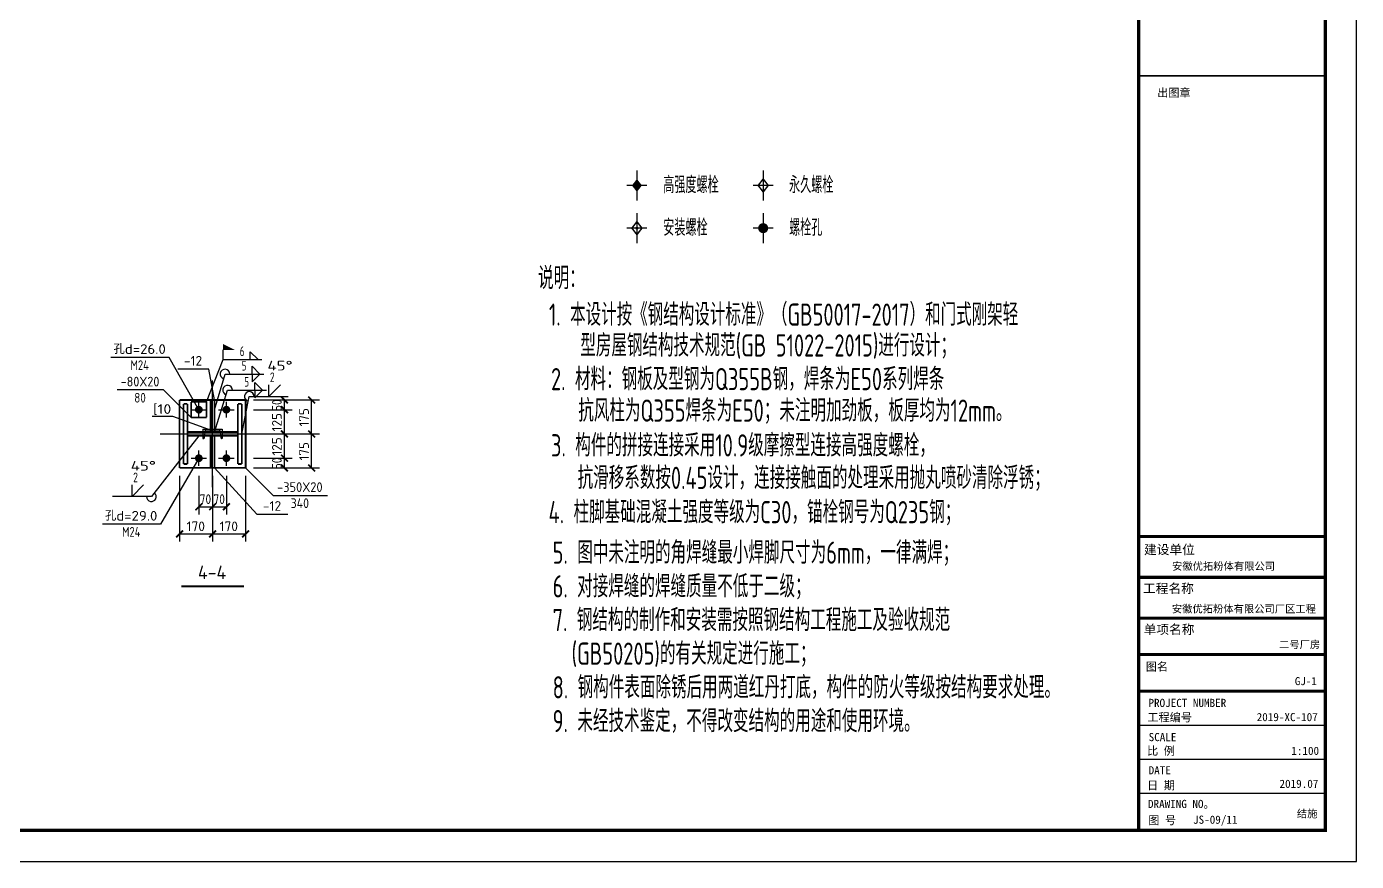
# Model space of a CAD drawing. Extents: x -17471 to 313636, y -71590 to 757901.
# Drawn here: x 228823 to 271636, y 555321 to 582205 of the extents above; entities that cross this region are included whole.
import ezdxf
from ezdxf.enums import TextEntityAlignment as Align

# ---------------------------------------------------------------- set-up
doc = ezdxf.new("R2010")
doc.units = 0
doc.header["$LTSCALE"] = 1000
doc.header["$MEASUREMENT"] = 0
doc.linetypes.add('4', pattern=[5, 1.5, -1, 1.5, -1])
for name, color, linetype in [('10', 7, 'Continuous'), ('130', 253, 'Continuous'), ('20', 2, 'Continuous'), ('PUB_TAB', 7, 'Continuous'), ('PUB_TEXT', 7, 'Continuous'), ('PUB_TITLE', 4, 'Continuous'), ('图框', 7, 'Continuous'), ('字符串标注', 253, 'Continuous'), ('尺寸标注', 253, 'Continuous'), ('焊缝标注', 253, 'Continuous'), ('螺栓孔标注', 253, 'Continuous'), ('钢板标注', 253, 'Continuous')]:
    doc.layers.add(name, color=color, linetype=linetype)
doc.styles.add('HZ', font='rs.shx', dxfattribs={"width": 0.8, "bigfont": 'hztxt.shx'})
doc.styles.add('TSSD_REIN', font='Tssdeng.shx', dxfattribs={"width": 0.7, "bigfont": 'hztxt.shx'})
doc.styles.add('TSSD_Rein-h', font='Tssdeng.shx', dxfattribs={"width": 0.7, "bigfont": 'hztxt.shx'})
doc.styles.add('宋体', font='')
doc.styles.add('黑体', font='simhei.ttf', dxfattribs={"width": 0.6, "height": 4.3})
doc.styles.get('宋体').set_extended_font_data('SimSun')

# ---------------------------------------------------------------- blocks, each defined once
blk = doc.blocks.new('结构图签1')
at = {"layer": '图框', "color": 4, "const_width": 98.6}
blk.add_lwpolyline([(333761, 58400), (339771, 58400), (339771, 1000), (333761, 1000)], close=True, dxfattribs=at)
at = {"layer": '图框', "color": 0, "const_width": 50}
blk.add_lwpolyline([(333761, 25302), (339771, 25302)], dxfattribs=at)
at = {"layer": '图框', "color": 4}
for points, const_width in [([(333761, 10466), (339749, 10466)], 99.6), ([(333761, 9149), (339751, 9149)], 99.6), ([(333761, 7835), (339771, 7835)], 99.6), ([(333761, 6664), (339771, 6664)], 99.6), ([(333761, 5480), (339771, 5480)], 99.6), ([(333761, 4381), (339771, 4381)], 40.3), ([(333761, 3284), (339771, 3284)], 40.3), ([(333761, 2195), (339771, 2195)], 40.3)]:
    blk.add_lwpolyline(points, dxfattribs=dict(at, const_width=const_width))
at = {"layer": 'PUB_TAB', "lineweight": -3, "style": '宋体', "width": 1.000001}
for s, height, p in [('安徽优拓粉体有限公司', 243, (334837, 9385)), ('安徽优拓粉体有限公司厂区工程', 243.02, (334828, 8011)), ('二号厂房', 243, (338280, 6862)), ('结施', 243, (338853, 1416))]:
    blk.add_text(s, height=height, dxfattribs=at).set_placement(p)
at = {"layer": '图框', "color": 4}
for s, height, style, p in [('出图章', 262.9, '黑体', (334357, 24622)), ('建设单位', 300, '黑体', (333933, 9894)), ('工程名称', 300, '黑体', (333900, 8642)), ('单项名称', 300, '黑体', (333920, 7321)), ('图名', 262.9, '黑体', (333989, 6139)), ('工程编号', 262.9, '黑体', (334041, 4508)), ('2019-XC-107', 262.94, '宋体', (337559, 4517)), ('SCALE', 262.9, '黑体', (334082, 3872)), ('比 例', 262.9, '黑体', (334032, 3429)), ('1:100', 262.9, '宋体', (338675, 3430)), ('DATE', 262.9, '黑体', (334081, 2804)), ('日 期', 262.9, '黑体', (334032, 2317)), ('2019.07', 262.9, '宋体', (338295, 2369)), ('DRAWING NO。', 262.94, '黑体', (334060, 1719)), ('图 号', 262.9, '黑体', (334069, 1194))]:
    blk.add_text(s, height=height, dxfattribs=dict(at, style=style)).set_placement(p)
at = {"layer": '图框', "color": 0, "style": '黑体'}
blk.add_text('PROJECT NUMBER', height=262.94, dxfattribs=at).set_placement((334076, 4973))

msp = doc.modelspace()

# ---------------------------------------------------------------- linework, layer by layer
at = {"layer": '10', "color": 253}
for p, q in [((248472.2, 577573), (248472.2, 576604.8)), ((252537.7, 577573), (252537.7, 576604.8)), ((248795, 577088.9), (248149.5, 577088.9)), ((252860.5, 577088.9), (252215, 577088.9)), ((248472.2, 576198.5), (248472.2, 575230.3)), ((252537.7, 576198.5), (252537.7, 575230.3)), ((248795, 575714.4), (248149.5, 575714.4)), ((252860.5, 575714.4), (252215, 575714.4))]:
    msp.add_line(p, q, dxfattribs=at)
at = {"layer": '10'}
for p, q in [((234811.9, 567367.9), (234811.9, 570805.4)), ((234118.2, 569867.9), (234618.2, 569867.9)), ((234368.2, 569617.9), (234368.2, 570117.9)), ((235005.7, 569867.9), (235505.7, 569867.9)), ((235255.7, 569617.9), (235255.7, 570117.9)), ((233124.4, 569086.6), (236499.4, 569086.6)), ((234118.2, 568305.4), (234618.2, 568305.4)), ((234368.2, 568055.4), (234368.2, 568555.4)), ((235005.7, 568305.4), (235505.7, 568305.4)), ((235255.7, 568055.4), (235255.7, 568555.4))]:
    msp.add_line(p, q, dxfattribs=at)
at = {"layer": '10', "color": 1, "linetype": '4'}
for p, q in [((234499.4, 569236.6), (234499.4, 568936.6)), ((234499.4, 569236.6), (235124.4, 569236.6)), ((234562.6, 569170.5), (234537.5, 568953.1)), ((235024.8, 569203.5), (234599, 569203.5)), ((235086.3, 568953.1), (235061.2, 569170.5)), ((235124.4, 569236.6), (235124.4, 568936.6)), ((234499.4, 568936.6), (234522.6, 568936.6)), ((235124.4, 568936.6), (235101.2, 568936.6))]:
    msp.add_line(p, q, dxfattribs=at)
at = {"layer": '10', "color": 1, "const_width": 48.4}
for points in [[(252537.7, 577298.6), (252376.4, 577088.9), (252537.7, 576879.1), (252699.1, 577088.9), (252537.7, 577298.6)], [(248472.2, 575924.2), (248310.9, 575714.4), (248472.2, 575504.6), (248633.6, 575714.4), (248472.2, 575924.2)]]:
    msp.add_lwpolyline(points, dxfattribs=at)
at = {"layer": '10'}
for points, const_width in [([(252618.4, 575714.4, 1), (252457, 575714.4, 1), (252618.4, 575714.4, 1)], 161.4), ([(248496.4, 575714.4, 1), (248448, 575714.4, 1), (248496.4, 575714.4, 1)], 48.4)]:
    msp.add_lwpolyline(points, format="xyb", close=True, dxfattribs=dict(at, const_width=const_width))
at = {"layer": '10', "color": 3, "const_width": 56.2}
for points in [[(233999.4, 570055.4), (233874.4, 570055.4)], [(233874.4, 570055.4), (233874.4, 568117.9)], [(233999.4, 568117.9), (233999.4, 570055.4)], [(235749.4, 570055.4), (235624.4, 570055.4)], [(235624.4, 570055.4), (235624.4, 568117.9)], [(235749.4, 568117.9), (235749.4, 570055.4)], [(233999.4, 569149.1), (235624.4, 569149.1)], [(233999.4, 569024.1), (235624.4, 569024.1)], [(233874.4, 568117.9), (233999.4, 568117.9)], [(235624.4, 568117.9), (235749.4, 568117.9)]]:
    msp.add_lwpolyline(points, dxfattribs=at)
at = {"layer": '10', "const_width": 125}
for points in [[(234430.7, 569867.9, 1), (234305.7, 569867.9, 1), (234430.7, 569867.9, 1)], [(235318.2, 569867.9, 1), (235193.2, 569867.9, 1), (235318.2, 569867.9, 1)], [(234430.7, 568305.4, 1), (234305.7, 568305.4, 1), (234430.7, 568305.4, 1)], [(235318.2, 568305.4, 1), (235193.2, 568305.4, 1), (235318.2, 568305.4, 1)]]:
    msp.add_lwpolyline(points, format="xyb", dxfattribs=at)
at = {"layer": '10', "const_width": 56.2}
msp.add_lwpolyline([(233799.4, 564180.4), (235824.4, 564180.4)], dxfattribs=at)
at = {"layer": '10'}
for centre, radius, start, end in [((234601.3, 569164.3), 39.3, 93.4084, 170.88102), ((235022.5, 569164.3), 39.3, 9.11901, 86.5916), ((234523.6, 568950.8), 14.2, 266.23474, 9.47566), ((235100.3, 568950.8), 14.2, 170.52434, 273.76527)]:
    msp.add_arc(centre, radius, start, end, dxfattribs=at)
msp.add_solid([(248472.2, 577298.6), (248310.9, 577088.9), (248633.6, 577088.9), (248472.2, 576879.1)], dxfattribs=at)
at = {"layer": '20', "const_width": 56.2}
for points in [[(235874.4, 570180.4), (233749.4, 570180.4)], [(233749.4, 570180.4), (233749.4, 567992.9)], [(234618.2, 570117.9), (234118.2, 570117.9)], [(234118.2, 570117.9), (234118.2, 569617.9)], [(234618.2, 569617.9), (234618.2, 570117.9)], [(234874.4, 570180.4), (234749.4, 570180.4)], [(234749.4, 570180.4), (234749.4, 569149.1)], [(234874.4, 569149.1), (234874.4, 570180.4)], [(235874.4, 567992.9), (235874.4, 570180.4)], [(234118.2, 569617.9), (234618.2, 569617.9)], [(234749.4, 569149.1), (234874.4, 569149.1)], [(234874.4, 569024.1), (234749.4, 569024.1)], [(234749.4, 569024.1), (234749.4, 567992.9)], [(234874.4, 567992.9), (234874.4, 569024.1)], [(233749.4, 567992.9), (235874.4, 567992.9)], [(234749.4, 567992.9), (234874.4, 567992.9)]]:
    msp.add_lwpolyline(points, dxfattribs=at)
at = {"layer": 'PUB_TITLE'}
msp.add_lwpolyline([(187535.9, 555320.6), (271635.9, 555320.6), (271635.9, 614720.6), (187535.9, 614720.6)], close=True, dxfattribs=at)
at = {"layer": 'PUB_TITLE', "const_width": 100}
msp.add_lwpolyline([(190035.9, 556320.6), (270635.9, 556320.6), (270635.9, 613720.6), (190035.9, 613720.6)], close=True, dxfattribs=at)
at = {"layer": '字符串标注'}
for p, q in [((233526.8, 569645.2), (232870.5, 569645.2)), ((234655.7, 569236.6), (233526.8, 569645.2))]:
    msp.add_line(p, q, dxfattribs=at)
at = {"layer": '字符串标注', "const_width": 12.5}
msp.add_lwpolyline([(234661.9, 569236.6, 1), (234649.4, 569236.6, 1), (234661.9, 569236.6, 1)], format="xyb", dxfattribs=at)
at = {"layer": '尺寸标注'}
for p, q in [((236124.4, 570180.4), (237374.4, 570180.4)), ((236124.4, 570180.4), (238249.4, 570180.4)), ((236124.4, 569867.9), (237374.4, 569867.9)), ((236124.4, 569867.9), (237374.4, 569867.9)), ((237124.4, 569867.9), (237124.4, 570180.4)), ((237124.4, 569086.6), (237124.4, 569867.9)), ((237999.4, 569086.6), (237999.4, 570180.4)), ((236124.4, 569086.6), (237374.4, 569086.6)), ((236124.4, 569086.6), (237374.4, 569086.6)), ((236124.4, 569086.6), (238249.4, 569086.6)), ((236124.4, 569086.6), (238249.4, 569086.6)), ((237124.4, 568305.4), (237124.4, 569086.6)), ((237999.4, 567992.9), (237999.4, 569086.6)), ((236124.4, 568305.4), (237374.4, 568305.4)), ((236124.4, 568305.4), (237374.4, 568305.4)), ((237124.4, 567992.9), (237124.4, 568305.4)), ((233749.4, 567742.9), (233749.4, 565617.9)), ((234368.2, 567742.9), (234368.2, 566492.9)), ((234811.9, 567742.9), (234811.9, 566492.9)), ((234811.9, 567742.9), (234811.9, 566492.9)), ((234811.9, 567742.9), (234811.9, 565617.9)), ((234811.9, 567742.9), (234811.9, 565617.9)), ((235255.7, 567742.9), (235255.7, 566492.9)), ((235874.4, 567742.9), (235874.4, 565617.9)), ((236124.4, 567992.9), (237374.4, 567992.9)), ((236124.4, 567992.9), (238249.4, 567992.9)), ((234368.2, 566742.9), (234811.9, 566742.9)), ((234811.9, 566742.9), (235255.7, 566742.9)), ((233749.4, 565867.9), (234811.9, 565867.9)), ((234811.9, 565867.9), (235874.4, 565867.9))]:
    msp.add_line(p, q, dxfattribs=at)
at = {"layer": '尺寸标注', "const_width": 56.2}
for points in [[(237013.9, 570290.9), (237234.9, 570069.9)], [(237888.9, 570290.9), (238109.9, 570069.9)], [(237013.9, 569978.4), (237234.9, 569757.4)], [(237013.9, 569978.4), (237234.9, 569757.4)], [(237013.9, 569197.1), (237234.9, 568976.1)], [(237013.9, 569197.1), (237234.9, 568976.1)], [(237888.9, 569197.1), (238109.9, 568976.1)], [(237888.9, 569197.1), (238109.9, 568976.1)], [(237013.9, 568415.9), (237234.9, 568194.9)], [(237013.9, 568415.9), (237234.9, 568194.9)], [(237013.9, 568103.4), (237234.9, 567882.4)], [(237888.9, 568103.4), (238109.9, 567882.4)], [(234257.7, 566632.4), (234478.6, 566853.4)], [(234701.4, 566632.4), (234922.4, 566853.4)], [(234701.4, 566632.4), (234922.4, 566853.4)], [(235145.2, 566632.4), (235366.1, 566853.4)], [(233638.9, 565757.4), (233859.9, 565978.4)], [(234701.4, 565757.4), (234922.4, 565978.4)], [(234701.4, 565757.4), (234922.4, 565978.4)], [(235763.9, 565757.4), (235984.9, 565978.4)]]:
    msp.add_lwpolyline(points, dxfattribs=at)
at = {"layer": '焊缝标注'}
for p, q in [((235149, 571481.6), (235149, 571794.1)), ((236024, 571731.6), (236274, 571481.6)), ((236024, 571481.6), (236024, 571731.6)), ((234618.2, 570117.9), (235149, 571481.6)), ((235149, 571481.6), (236399, 571481.6)), ((236086.4, 571265.9), (236336.4, 571015.9)), ((236086.4, 571015.9), (236086.4, 571265.9)), ((234874.4, 569867.9), (235211.4, 571015.9)), ((235211.4, 571015.9), (236461.4, 571015.9)), ((236086.4, 570765.9), (236336.4, 571015.9)), ((236086.4, 571015.9), (236086.4, 570765.9)), ((236170.9, 570746), (236420.9, 570496)), ((236170.9, 570496), (236170.9, 570746)), ((234874.4, 569149.1), (235295.9, 570496)), ((235295.9, 570496), (236545.9, 570496)), ((235749.4, 569086.6), (235992.2, 570292.4)), ((235992.2, 570292.4), (237242.2, 570292.4)), ((236170.9, 570246), (236420.9, 570496)), ((236170.9, 570496), (236170.9, 570246)), ((236617.2, 570292.4), (236617.2, 570667.4)), ((236617.2, 570292.4), (236992.2, 570667.4)), ((234368.2, 569024.1), (232841.2, 567068.5)), ((232216.2, 567068.5), (232216.2, 567443.5)), ((232216.2, 567068.5), (232591.2, 567443.5)), ((232841.2, 567068.5), (231591.2, 567068.5))]:
    msp.add_line(p, q, dxfattribs=at)
for centre, start, end in [((235211.4, 571015.9), 0, 253.63979), ((235295.9, 570496), 0, 252.62421), ((235992.2, 570292.4), 0, 258.61307), ((232841.2, 567068.5), 179.99999, 52.01712)]:
    msp.add_arc(centre, 156.2, start, end, dxfattribs=at)
for points in [[(235149, 571794.1), (235524, 571794.1), (235149, 571981.6)], [(234618.2, 570117.9), (234681, 570227.6), (234646, 570241.2)], [(234874.4, 569867.9), (234927.6, 569982.5), (234891.6, 569993.1)], [(234368.2, 569024.1), (234276.5, 568937.1), (234306, 568914.1)], [(234874.4, 569149.1), (234929.6, 569262.8), (234893.8, 569274)], [(235749.4, 569086.6), (235792.5, 569205.5), (235755.7, 569212.9)]]:
    msp.add_solid(points, dxfattribs=at)
at = {"layer": '螺栓孔标注'}
for p, q in [((233411.7, 571550.8), (231536.7, 571550.8)), ((234368.2, 569867.9), (233411.7, 571550.8)), ((234368.2, 568305.4), (233138.7, 566182.5)), ((233138.7, 566182.5), (231263.7, 566182.5))]:
    msp.add_line(p, q, dxfattribs=at)
at = {"layer": '螺栓孔标注', "const_width": 12.5}
for points in [[(234374.4, 569867.9, 1), (234361.9, 569867.9, 1), (234374.4, 569867.9, 1)], [(234374.4, 568305.4, 1), (234361.9, 568305.4, 1), (234374.4, 568305.4, 1)]]:
    msp.add_lwpolyline(points, format="xyb", dxfattribs=at)
at = {"layer": '钢板标注'}
for p, q in [((234692.5, 571173.5), (233692.5, 571173.5)), ((234874.4, 570180.4), (234692.5, 571173.5)), ((233235.3, 570502.8), (231735.3, 570502.8)), ((234118.2, 569617.9), (233235.3, 570502.8)), ((234874.4, 567992.9), (236235.5, 566498.5)), ((235874.4, 567992.9), (236755.8, 567106.5)), ((236755.8, 567106.5), (238505.8, 567106.5)), ((236235.5, 566498.5), (237235.5, 566498.5))]:
    msp.add_line(p, q, dxfattribs=at)
at = {"layer": '钢板标注', "const_width": 12.5}
for points in [[(234880.7, 570180.4, 1), (234868.2, 570180.4, 1), (234880.7, 570180.4, 1)], [(234124.4, 569617.9, 1), (234111.9, 569617.9, 1), (234124.4, 569617.9, 1)], [(234880.7, 567992.9, 1), (234868.2, 567992.9, 1), (234880.7, 567992.9, 1)], [(235880.7, 567992.9, 1), (235868.2, 567992.9, 1), (235880.7, 567992.9, 1)]]:
    msp.add_lwpolyline(points, format="xyb", dxfattribs=at)

# ---------------------------------------------------------------- block references
msp.add_blockref('结构图签1', (-69134.7, 555320.6))

# ---------------------------------------------------------------- texts
at = {"style": 'TSSD_Rein-h', "width": 0.7}
for s, height, p in [('说明：', 715.56, (245288.7, 573747.8)), ('1. 本设计按《钢结构设计标准》（GB50017-2017）和门式刚架轻', 714, (245637.9, 572573.2)), ('  型房屋钢结构技术规范(GB 51022-2015)进行设计；', 714, (246044.4, 571579.4)), ('2. 材料：钢板及型钢为Q355B钢，焊条为E50系列焊条', 715.556, (245706.1, 570495.2)), ('抗风柱为Q355焊条为E50；未注明加劲板，板厚均为12mm。', 715.556, (246584, 569480.8)), ('3. 构件的拼接连接采用10.9级摩擦型连接高强度螺栓，', 715.556, (245706.1, 568361.7)), ('抗滑移系数按0.45设计，连接接触面的处理采用抛丸喷砂清除浮锈；', 715.556, (246561.9, 567314.2)), ('4. 柱脚基础混凝土强度等级为C30，锚栓钢号为Q235钢；', 715.556, (245627.3, 566210.1)), ('5. 图中未注明的角焊缝最小焊脚尺寸为6mm，一律满焊；', 715.556, (245758.3, 564906.1)), ('6. 对接焊缝的焊缝质量不低于二级；', 715.556, (245758.3, 563822)), ('7. 钢结构的制作和安装需按照钢结构工程施工及验收规范', 715.556, (245758.3, 562737.8)), ('  (GB50205)的有关规定进行施工；', 715.556, (245758.3, 561653.6)), ('8. 钢构件表面除锈后用两道红丹打底，构件的防火等级按结构要求处理。', 715.556, (245758.3, 560569.4)), ('9. 未经技术鉴定，不得改变结构的用途和使用环境。', 715.556, (245758.3, 559483.3))]:
    msp.add_text(s, height=height, dxfattribs=at).set_placement(p)
at = {"layer": '10', "style": 'TSSD_REIN', "width": 0.887776}
msp.add_text('4-4', height=437.5, dxfattribs=at).set_placement((234339.4, 564412.3), (235250.7, 564412.3), align=Align.FIT)
at = {"layer": '130', "style": 'HZ', "width": 0.664198}
for s, p in [('高强度螺栓', (249319.1, 576840)), ('永久螺栓', (253369.8, 576840)), ('安装螺栓', (249319.1, 575465.6)), ('螺栓孔', (253369.8, 575465.6))]:
    msp.add_text(s, height=537.89, dxfattribs=at).set_placement(p)
at = {"layer": 'PUB_TEXT', "color": 6, "style": '宋体'}
msp.add_text('GJ-1', height=259.68, dxfattribs=at).set_placement((269653.1, 560997.6))
at = {"layer": '图框', "color": 3, "style": '宋体'}
msp.add_text('JS-09/11', height=262.94, dxfattribs=at).set_placement((266376.5, 556532.9))
at = {"layer": '字符串标注', "style": 'TSSD_REIN', "width": 0.909995}
msp.add_text('[10', height=312.5, dxfattribs=at).set_placement((232892.4, 569732.7), (233483, 569732.7), align=Align.FIT)
at = {"layer": '尺寸标注', "style": 'TSSD_REIN', "width": 0.91}
for s, p, p2 in [('50', (237036.9, 569827.3), (237036.9, 570199.1)), ('175', (237911.9, 569327.3), (237911.9, 569917.9)), ('125', (237036.9, 569171), (237036.9, 569761.6)), ('125', (237036.9, 568389.8), (237036.9, 568980.4)), ('175', (237911.9, 568233.5), (237911.9, 568824.1)), ('50', (237036.9, 567952.3), (237036.9, 568324.1))]:
    msp.add_text(s, height=312.5, rotation=90, dxfattribs=at).set_placement(p, p2, align=Align.FIT)
at = {"layer": '尺寸标注', "style": 'TSSD_REIN'}
for s, width, p, p2 in [('70', 0.910002, (234393.2, 566830.4), (234765, 566830.4)), ('70', 0.909993, (234836.9, 566830.4), (235208.8, 566830.4)), ('170', 0.910001, (233974.4, 565955.4), (234565, 565955.4)), ('170', 0.910001, (235036.9, 565955.4), (235627.5, 565955.4))]:
    msp.add_text(s, height=312.5, dxfattribs=dict(at, width=width)).set_placement(p, p2, align=Align.FIT)
at = {"layer": '焊缝标注', "style": 'TSSD_REIN'}
for s, width, p, p2 in [('6', 0.980005, (235686.5, 571594.1), (235839.6, 571594.1)), ('5', 0.910005, (235748.9, 571128.4), (235902, 571128.4)), ('45°', 1.530456, (236576.6, 571129.9), (237386, 571129.9)), ('5', 0.910005, (235833.4, 570608.5), (235986.5, 570608.5)), ('2', 0.910005, (236654.7, 570754.9), (236807.9, 570754.9)), ('45°', 1.530456, (232175.5, 567906), (232984.9, 567906)), ('2', 0.910005, (232253.7, 567531), (232406.8, 567531))]:
    msp.add_text(s, height=312.5, dxfattribs=dict(at, width=width)).set_placement(p, p2, align=Align.FIT)
at = {"layer": '螺栓孔标注', "style": 'TSSD_REIN'}
for s, width, p, p2 in [('孔d=26.0', 1.038075, (231621.1, 571663.3), (233305.5, 571663.3)), ('M24', 0.832882, (232168, 571144.6), (232758.6, 571144.6)), ('孔d=29.0', 1.038075, (231348.1, 566295), (233032.5, 566295)), ('M24', 0.832882, (231895, 565776.2), (232485.6, 565776.2))]:
    msp.add_text(s, height=312.5, dxfattribs=dict(at, width=width)).set_placement(p, p2, align=Align.FIT)
at = {"layer": '钢板标注', "style": 'TSSD_REIN'}
for s, width, p, p2 in [('-12', 0.819001, (233886.2, 571286), (234476.8, 571286)), ('-80X20', 0.864501, (231851, 570615.3), (233097.8, 570615.3)), ('80', 0.910002, (232288.5, 570096.6), (232660.3, 570096.6)), ('-350X20', 0.871, (236887.1, 567219), (238352.7, 567219)), ('-12', 0.819001, (236429.3, 566611), (237019.9, 566611)), ('340', 0.910001, (237324.6, 566700.3), (237915.2, 566700.3))]:
    msp.add_text(s, height=312.5, dxfattribs=dict(at, width=width)).set_placement(p, p2, align=Align.FIT)

doc.saveas('drawing.dxf')
